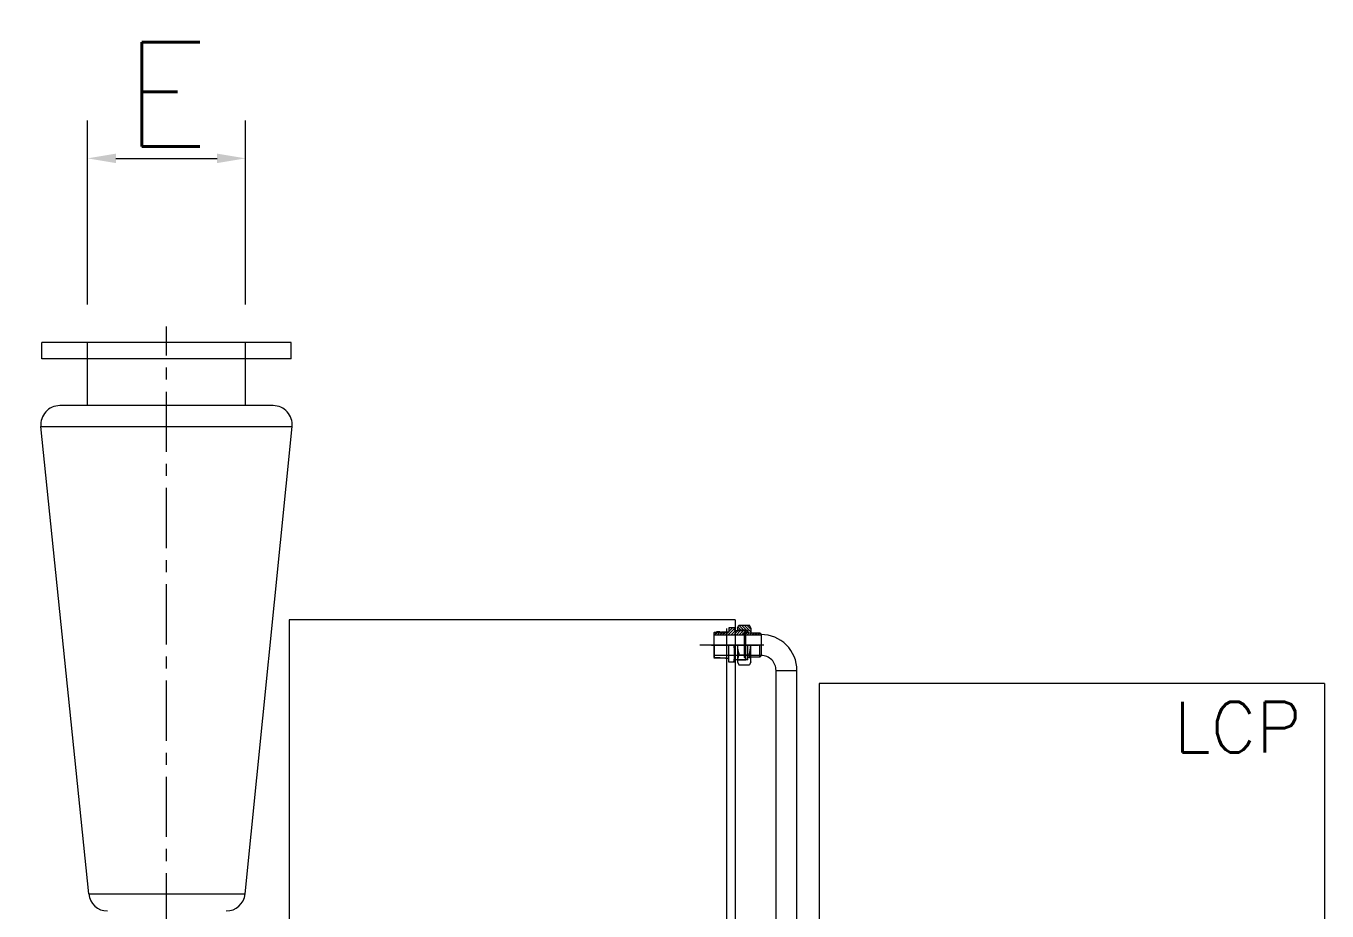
# Model space of a CAD drawing. Header units: millimetres. Extents: x 1925 to 561113, y 7411 to 433459.
# Drawn here: x 458889 to 511187, y 198861 to 234442 of the extents above; entities that cross this region are included whole.
import ezdxf

# ---------------------------------------------------------------- set-up
doc = ezdxf.new("R2010")
doc.units = ezdxf.units.MM
doc.header["$LTSCALE"] = 25.4
doc.linetypes.add('ACAD_ISO02W100', pattern=[15, 12, -3])
doc.linetypes.add('CENTER', pattern=[50.8, 31.75, -6.35, 6.35, -6.35])
doc.layers.get('Defpoints').update_dxf_attribs({"lineweight": 5})
for name, color, linetype, lineweight in [('06___ANNOTATIONS', 7, 'Continuous', 5), ('CAXA0', 7, 'Continuous', 5), ('CAXA1', 5, 'CENTER', 5), ('CAXA3', 7, 'Continuous', 5), ('虚线', 6, 'ACAD_ISO02W100', 5)]:
    doc.layers.add(name, color=color, linetype=linetype, lineweight=lineweight)
doc.styles.add('Roman', font='romans')
doc.styles.get("Standard").update_dxf_attribs({"font": 'arial.ttf'})
doc.dimstyles.new('ISO-25', dxfattribs={"dimscale": 30, "dimtxt": 38.1, "dimasz": 38.1, "dimexe": 50.8, "dimexo": 50.8, "dimgap": 15.875, "dimtad": 1, "dimtih": 1, "dimtoh": 1, "dimdec": 1, "dimlfac": 0.03937, "dimdsep": 46, "dimtxsty": 'Standard', "dimcen": 63.5, "dimclrd": 7, "dimclre": 7, "dimclrt": 7, "dimadec": 0, "dimazin": 0, "dimtfac": 1, "dimtdec": 1, "dimtmove": 0, "dimatfit": 3, "dimfxl": 25.4, "dimlwd": 5, "dimlwe": 5, "dimarcsym": 0})

# ---------------------------------------------------------------- blocks, each defined once
blk = doc.blocks.new('*D22')
at = {"color": 7, "linetype": 'Continuous', "lineweight": 5, "transparency": 16777216}
for p, q in [((461361, 223245), (461361, 230644)), ((467711, 223245), (467711, 230644)), ((462504, 229120), (466568, 229120))]:
    blk.add_line(p, q, dxfattribs=at)
at = {"color": 7, "transparency": 16777216}
for points in [[(462504, 229311), (462504, 228930), (461361, 229120)], [(466568, 229311), (466568, 228930), (467711, 229120)]]:
    blk.add_solid(points, dxfattribs=at)
at = {"layer": 'Defpoints', "color": 0, "transparency": 16777216}
for p in [(467711, 229120), (461361, 221721), (467711, 221721)]:
    blk.add_point(p, dxfattribs=at)
at = {"color": 7, "lineweight": 5, "transparency": 16777216, "insert": (464536, 231692), "char_height": 4191, "attachment_point": 5, "style": 'Roman'}
blk.add_mtext('E', dxfattribs=at)
blk = doc.blocks.new('*D23')
at = {"color": 7, "linetype": 'Continuous', "lineweight": 5, "transparency": 16777216}
for p, q in [((457995, 221721), (453155, 221721)), ((454679, 220578), (454679, 211593)), ((454679, 197464), (454679, 206449)), ((459982, 196321), (453155, 196321))]:
    blk.add_line(p, q, dxfattribs=at)
at = {"color": 7, "transparency": 16777216}
for points in [[(454488, 220578), (454869, 220578), (454679, 221721)], [(454488, 197464), (454869, 197464), (454679, 196321)]]:
    blk.add_solid(points, dxfattribs=at)
at = {"layer": 'Defpoints', "color": 0, "transparency": 16777216}
for p in [(459519, 221721), (454679, 196321), (461506, 196321)]:
    blk.add_point(p, dxfattribs=at)
at = {"color": 7, "lineweight": 5, "transparency": 16777216, "insert": (454679, 209021), "char_height": 4191, "attachment_point": 5, "style": 'Roman'}
blk.add_mtext('F', dxfattribs=at)
blk = doc.blocks.new('*D10')
at = {"color": 7, "linetype": 'Continuous', "lineweight": 5, "transparency": 16777216}
for p, q in [((512610, 208005), (523827, 208005)), ((522303, 206862), (522303, 194228)), ((522303, 165968), (522303, 189084)), ((515214, 164825), (523827, 164825))]:
    blk.add_line(p, q, dxfattribs=at)
at = {"color": 7, "transparency": 16777216}
for points in [[(522113, 206862), (522494, 206862), (522303, 208005)], [(522113, 165968), (522494, 165968), (522303, 164825)]]:
    blk.add_solid(points, dxfattribs=at)
at = {"layer": 'Defpoints', "color": 0, "transparency": 16777216}
for p in [(511086, 208005), (513690, 164825), (522303, 164825)]:
    blk.add_point(p, dxfattribs=at)
at = {"color": 7, "lineweight": 5, "transparency": 16777216, "insert": (522303, 191656), "char_height": 4191, "attachment_point": 5, "style": 'Roman'}
blk.add_mtext('1700', dxfattribs=at)

msp = doc.modelspace()

# ---------------------------------------------------------------- linework, layer by layer
at = {"color": 7, "lineweight": 5}
for p, q in [((469552.46, 221720.73), (459519.48, 221720.73)), ((459519.48, 221060.33), (459519.48, 221720.73)), ((461360.97, 219180.73), (461360.97, 221720.73)), ((467710.96, 219180.73), (467710.96, 221720.73)), ((469552.46, 221060.33), (469552.46, 221720.73)), ((469552.46, 221060.33), (459519.48, 221060.33)), ((468826.31, 219180.73), (460245.62, 219180.73)), ((461408.79, 199543.82), (459487.73, 218339.78)), ((459487.73, 218339.78), (469584.21, 218339.78)), ((467695.28, 199543.82), (469584.21, 218339.78)), ((469468.65, 210569.93), (469468.65, 192535.97)), ((487401.01, 210569.93), (469468.65, 210569.93)), ((487147.02, 210239.73), (487147.02, 210087.33)), ((487375.61, 210239.73), (487147.02, 210239.73)), ((487375.61, 210239.73), (487375.61, 210135.59)), ((487401.01, 210569.93), (487401.01, 192535.97)), ((487489.91, 210227.08), (487545.31, 210345.87)), ((487545.31, 210345.87), (487967.92, 210345.87)), ((488023.31, 210227.08), (487967.92, 210345.87)), ((486537.42, 210040.26), (486564.04, 210066.89)), ((486537.42, 210040.26), (486537.42, 209067.61)), ((486537.42, 209960.33), (488442.41, 209960.33)), ((486564.04, 210066.89), (487008.02, 210087.33)), ((486842.22, 210087.33), (487147.02, 210087.33)), ((487008.02, 210087.33), (487147.02, 210087.33)), ((487045.42, 210214.33), (487045.42, 192535.97)), ((487375.61, 210135.59), (487489.91, 210135.59)), ((487489.91, 210227.08), (487489.91, 210135.59)), ((487489.91, 210163.53), (487807.41, 210163.53)), ((487757.38, 210049.23), (487807.41, 210049.23)), ((487757.38, 210049.23), (487757.38, 209553.93)), ((487807.41, 210135.59), (487779.47, 210163.53)), ((487807.41, 210135.59), (487807.41, 209553.93)), ((487807.41, 210122.89), (487909.01, 210122.89)), ((487909.01, 210135.59), (487909.01, 210036.53)), ((487909.01, 210049.23), (488023.31, 210049.23)), ((487909.01, 210049.23), (488023.31, 210049.23)), ((488391.61, 210036.53), (487909.01, 210036.53)), ((488023.31, 210227.08), (488023.31, 210036.53)), ((488442.41, 209985.73), (488391.61, 210036.53)), ((488442.41, 209985.73), (488442.41, 209122.14)), ((486564.04, 209040.98), (486564.04, 209553.93)), ((487147.02, 208868.14), (487147.02, 209553.93)), ((487375.61, 208868.14), (487375.61, 209553.93)), ((487489.91, 209553.93), (487489.91, 208880.79)), ((488023.31, 208880.79), (488023.31, 209553.93)), ((488391.61, 209071.34), (488391.61, 209553.93)), ((486537.42, 209067.61), (486564.04, 209040.98)), ((486564.04, 209040.98), (487008.02, 209020.54)), ((487008.02, 209020.54), (487147.02, 209020.54)), ((487375.61, 208868.14), (487147.02, 208868.14)), ((487375.61, 208972.28), (487491.44, 208972.28)), ((487489.91, 208880.79), (487545.31, 208762)), ((487545.31, 208762), (487967.92, 208762)), ((487560.02, 209158.03), (487954.73, 209158.03)), ((487807.41, 208972.28), (487779.47, 208944.34)), ((488023.31, 208880.79), (487967.92, 208762)), ((488391.61, 209071.34), (488023.31, 209071.34)), ((488442.41, 209122.14), (488391.61, 209071.34)), ((489039.31, 208534.57), (489877.72, 208534.57)), ((489039.52, 182680.19), (489039.52, 208534.57)), ((489877.72, 182680.19), (489877.72, 208534.57)), ((511086.47, 208004.67), (490766.51, 208004.67)), ((490766.51, 208004.67), (490766.51, 176254.74)), ((511086.47, 208004.67), (511086.47, 176254.74)), ((461408.79, 199543.82), (467695.28, 199543.82))]:
    msp.add_line(p, q, dxfattribs=at)
msp.add_circle((487780.73, 210013.04), 33.65, dxfattribs=at)
for centre, radius, start, end in [((460245.62, 218418.73), 762, 90, 185.946863), ((468826.31, 218418.73), 762, 354.053137, 90), ((488435.69, 208534.57), 1441.82, 0, 90.000497), ((485813.52, 209211.04), 1562.1, 347.319617, 12.680383), ((488668.64, 209553.98), 1177.2, 180.002248, 199.654415), ((486846.12, 209553.98), 1177.2, 340.347833, 0), ((487811.59, 208960.02), 320.15, 141.792195, 177.805328), ((487703.16, 208960.02), 320.15, 0.000001, 38.207805), ((488442.43, 208534.57), 596.9, 0, 90.001217), ((462166.69, 199622.77), 762, 185.946863, 270), ((466937.38, 199622.77), 762, 270, 354.053137)]:
    msp.add_arc(centre, radius, start, end, dxfattribs=at)
at = {"layer": 'CAXA0', "color": 7, "linetype": 'Continuous', "lineweight": 5}
for p, q in [((487293.07, 210239.73), (487147.02, 210093.68)), ((487185.3, 210239.73), (487147.02, 210201.45)), ((487621.04, 210163.53), (487514.65, 210269.92)), ((487728.81, 210163.53), (487554.1, 210338.24)), ((487847.63, 210152.47), (487654.23, 210345.87)), ((488023.31, 210084.55), (487761.99, 210345.87)), ((488023.31, 210192.31), (487869.75, 210345.87)), ((486555.62, 210041.1), (486537.42, 210022.9)), ((486582.24, 210067.73), (486555.62, 210041.1)), ((486668.58, 210046.3), (486582.62, 209960.33)), ((486695.21, 210072.93), (486668.58, 210046.3)), ((486781.55, 210051.5), (486690.38, 209960.33)), ((486808.17, 210078.13), (486781.55, 210051.5)), ((486894.51, 210056.71), (486798.14, 209960.33)), ((486921.14, 210083.33), (486894.51, 210056.71)), ((487007.48, 210061.91), (486905.9, 209960.33)), ((487032.9, 210087.33), (487007.48, 210061.91)), ((487138.46, 210085.13), (487013.67, 209960.33)), ((487375.61, 210214.52), (487121.43, 209960.33)), ((487140.67, 210087.33), (487138.46, 210085.13)), ((487404.45, 210135.59), (487229.19, 209960.33)), ((487512.21, 210135.59), (487336.96, 209960.33)), ((487603.38, 210118.99), (487444.72, 209960.33)), ((487513.28, 210163.53), (487489.91, 210186.9)), ((487541.22, 210135.59), (487513.28, 210163.53)), ((487667.98, 210075.83), (487552.48, 209960.33)), ((487619.98, 210135.59), (487603.38, 210118.99)), ((487648.98, 210135.59), (487621.04, 210163.53)), ((487732.57, 210032.66), (487660.24, 209960.33)), ((487727.74, 210135.59), (487667.98, 210075.83)), ((487756.75, 210135.59), (487728.81, 210163.53)), ((487807.41, 210107.5), (487732.57, 210032.66)), ((487748.87, 210013.04), (487747.12, 210011.29)), ((487780.73, 210039.77), (487774.4, 210046.09)), ((487782.48, 210046.65), (487780.73, 210044.9)), ((487822.8, 210122.89), (487807.41, 210107.5)), ((487813.78, 210006.71), (487807.46, 210013.04)), ((487909.01, 210101.34), (487813.63, 210005.96)), ((487951.97, 210036.53), (487875.77, 209960.33)), ((487950.87, 210049.23), (487909.01, 210091.09)), ((488059.73, 210036.53), (487983.53, 209960.33)), ((488167.49, 210036.53), (488091.3, 209960.33)), ((488275.26, 210036.53), (488199.06, 209960.33)), ((488383.02, 210036.53), (488306.82, 209960.33)), ((488441.2, 209986.95), (488414.58, 209960.33))]:
    msp.add_line(p, q, dxfattribs=at)
at = {"layer": 'CAXA1', "linetype": 'CENTER', "lineweight": 5, "ltscale": 3}
for p, q in [((464541.21, 178611.5), (464541.21, 222355.63)), ((487865.18, 210013.04), (487696.27, 210013.04)), ((487477.21, 209553.93), (485977.66, 209553.93)), ((486442.83, 209553.93), (488340.81, 209553.93)), ((488543.56, 209553.93), (486442.83, 209553.93)), ((487865.18, 209553.93), (487696.27, 209553.93))]:
    msp.add_line(p, q, dxfattribs=at)
at = {"layer": 'CAXA3', "color": 7, "lineweight": 5}
for p, q in [((486537.42, 210040.26), (487057.41, 210064.21)), ((486537.42, 209067.61), (487057.41, 209043.66))]:
    msp.add_line(p, q, dxfattribs=at)
at = {"layer": 'CAXA3', "color": 7, "linetype": 'Continuous', "lineweight": 5}
for p, q in [((486791.42, 210084.99), (486641.38, 210084.99)), ((487057.41, 210064.21), (487147.02, 210087.33)), ((487401.01, 210135.59), (487909.01, 210135.59)), ((487909.01, 210135.59), (487807.41, 210163.53)), ((486791.42, 209022.88), (486544.17, 209022.88)), ((487057.41, 209043.66), (487147.02, 209020.54)), ((487057.41, 209043.66), (487147.02, 209020.54)), ((487401.01, 208972.28), (487909.01, 208972.28)), ((487909.01, 208972.28), (487807.41, 208944.34))]:
    msp.add_line(p, q, dxfattribs=at)
at = {"layer": '虚线', "color": 7, "lineweight": 5, "ltscale": 5}
for p, q in [((487757.38, 209553.93), (487757.38, 209058.64)), ((487807.41, 209553.93), (487807.41, 208972.28)), ((487909.01, 208972.28), (487909.01, 209553.93)), ((486537.42, 209147.54), (487757.38, 209147.54)), ((487807.41, 208944.34), (487489.91, 208944.34)), ((487757.38, 209058.64), (487807.41, 209058.64)), ((487807.41, 209147.54), (488442.41, 209147.54)), ((487807.41, 208984.98), (487909.01, 208984.98)), ((488023.31, 209071.34), (487909.01, 209071.34)), ((488023.31, 209058.64), (487909.01, 209058.64))]:
    msp.add_line(p, q, dxfattribs=at)

# ---------------------------------------------------------------- texts
at = {"layer": '06___ANNOTATIONS', "color": 7, "linetype": 'Continuous', "lineweight": 5, "insert": (505031.16, 206254), "char_height": 2031.996, "width": 109153.0252, "attachment_point": 4, "style": 'Roman'}
msp.add_mtext('LCP', dxfattribs=at)

# ---------------------------------------------------------------- dimensions: what is measured, and where the dimension line sits
at = {"color": 7, "lineweight": 5}
dim = msp.add_linear_dim(base=(467710.96, 229120.05), p1=(461360.97, 221720.73), p2=(467710.96, 221720.73), text='E', dimstyle='ISO-25', override={"dimscale": 30, "dimtxt": 139.7, "dimpost": '\\X', "dimtxsty": 'Roman', "dimtmove": 1}, dxfattribs=at)
dim.commit()
dim.dimension.update_dxf_attribs({"geometry": '*D22', "text_midpoint": (464535.97, 229120.05), "dimtype": 160})
dim = msp.add_linear_dim(base=(454678.95, 196320.78), p1=(459519.48, 221720.73), p2=(461506.38, 196320.78), angle=90, text='F', dimstyle='ISO-25', override={"dimscale": 30, "dimtxt": 139.7, "dimpost": '\\X', "dimtxsty": 'Roman', "dimtmove": 1}, dxfattribs=at)
dim.commit()
dim.dimension.update_dxf_attribs({"geometry": '*D23', "text_midpoint": (454678.95, 209020.75)})
dim = msp.add_linear_dim(base=(522303.42, 164824.77), p1=(511086.47, 208004.67), p2=(513689.78, 164824.77), angle=90, dimstyle='ISO-25', override={"dimscale": 30, "dimtxt": 139.7, "dimpost": '\\X', "dimtxsty": 'Roman', "dimtmove": 1}, dxfattribs=at)
dim.commit()
dim.dimension.update_dxf_attribs({"geometry": '*D10', "text_midpoint": (522303.42, 191655.87), "dimtype": 160})

doc.saveas('drawing.dxf')
